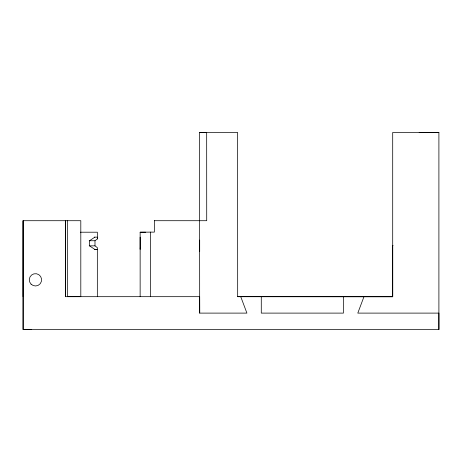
<?xml version="1.0" encoding="UTF-8"?>
<svg xmlns="http://www.w3.org/2000/svg" width="462" height="462" viewBox="0 0 462 462"><rect width="100%" height="100%" fill="white"/><g stroke="black" fill="none" stroke-linecap="round" stroke-linejoin="round"><path stroke-width="0.69" d="M67.394 220.709L67.394 296.685L80.804 296.679L80.804 220.709L23.1 220.709L23.1 329.533L31.312 329.539M23.181 220.709L23.1 329.533L438.9 329.533L438.9 132.467L392.7 132.467L392.7 296.731L237.676 296.702L237.635 132.467L199.59 132.484L199.688 313.109L246.916 313.109L240.754 296.708M65.344 296.679L65.344 220.709L65.344 296.685L199.688 296.679L199.734 313.132M89.224 240.742L94.987 240.742L97.338 238.941L97.338 232.207L80.382 232.207M140.142 249.457L140.142 248.111M140.142 237.133L140.142 248.198M150.404 296.679L150.404 232.115L154.348 232.115L154.348 220.709M199.688 251.565L199.688 240.073M438.9 329.533L438.9 313.109L357.796 313.109L363.952 296.725M94.866 237.133L89.536 240.742L89.536 245.848L94.802 249.411L97.338 249.457L94.479 249.457M140.142 296.679L140.142 232.207L150.404 232.115M199.59 132.484L206.676 132.461L206.716 220.709L154.273 220.709M393.075 245.414L392.7 245.414L392.712 296.737L237.676 296.668M419.161 132.467L438.9 132.467M140.142 232.207L145.617 232.207M94.479 237.133L97.338 237.133L97.338 238.941M89.224 245.848L94.987 245.848L97.338 247.649L97.338 296.679M343.422 296.725L343.422 313.109L261.284 313.109L261.284 296.708M94.987 240.742L94.987 245.848M23.1 220.709L23.1 296.679M31.093 284.176A6.162 6.162 0 0 0 41.401 281.41A6.162 6.162 0 0 0 33.859 273.868A6.162 6.162 0 0 0 31.093 284.176"/></g></svg>
